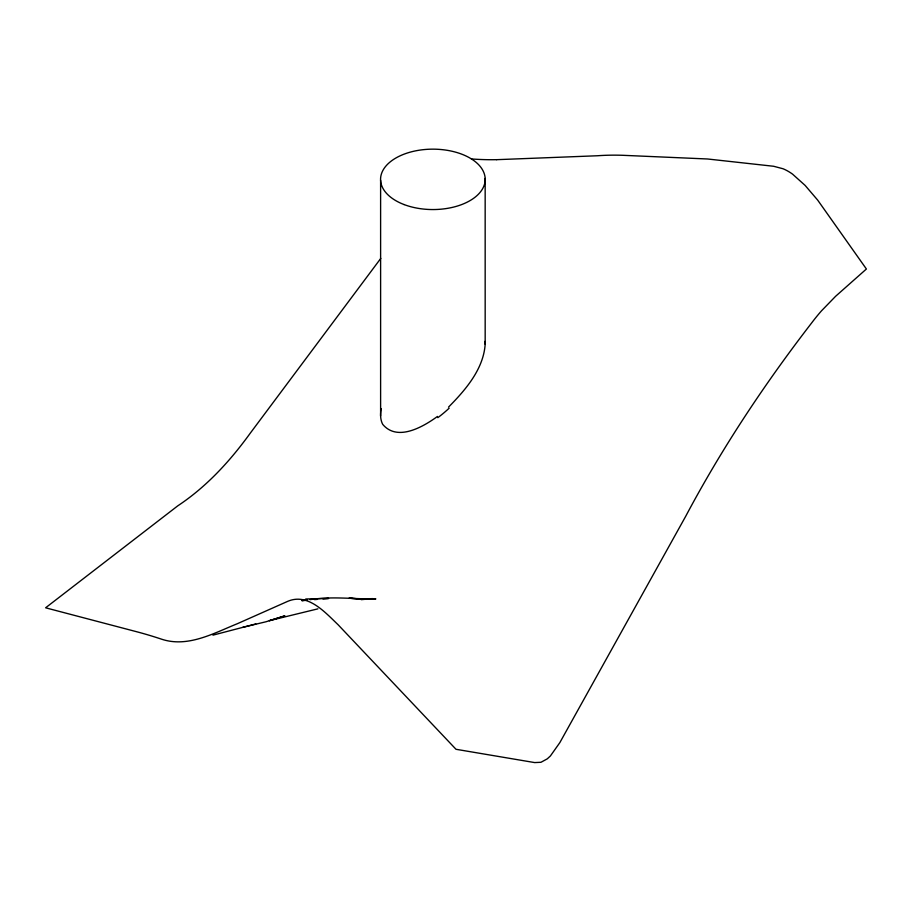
<?xml version="1.0" encoding="UTF-8"?>
<svg xmlns="http://www.w3.org/2000/svg" width="912" height="912" viewBox="0 0 912 912"><rect width="100%" height="100%" fill="white"/><g stroke="black" fill="none" stroke-linecap="round" stroke-linejoin="round"><path stroke-width="1.37" d="M485.161 178.444L485.173 344.291C483.428 369.371 465.405 390.017 448.533 407.117M381.262 408.587L380.794 411.38A42.875 24.613 -46.6 0 0 382.721 424.365C397.301 441.807 422.883 427.055 437.464 416.442M380.794 258.37L250.173 433.303C230.018 461.141 206.591 486.734 177.772 505.841L45.6 607.802L136.606 631.72A632.495 365.176 60 0 1 161.789 639.255C187.872 647.816 213.704 633.259 237.337 623.717L287.69 601.35C307.823 592.675 324.946 612.203 338.056 624.697L456 749.288L534.66 762.58L540.964 762.284L547.257 758.864L550.403 755.968L559.843 742.619L685.756 516.192C721.928 448.145 764.598 383.895 811.657 322.928A131.271 75.787 -60 0 1 821.45 310.878L835.62 296.286L866.4 269.006L817.699 200.138L805.114 185.41L792.517 174.101A51.482 29.72 60 0 0 783.077 168.766L773.638 166.269L707.541 158.984L622.554 155.291A556.833 321.491 60 0 0 597.371 155.758L496.641 159.68M212.929 635.151L255.805 623.956M242.82 627.308L266.008 621.767L284.897 615.839L269.348 620.684L317.912 608.84M361.232 599.651L372.723 598.637L360.069 598.876L375.869 598.91C353.924 599.241 331.831 596.06 310.023 599.663M307.298 599.993L301.849 600.655L307.469 600.199M314.515 599.617L317.33 599.389M322.951 598.922L328.582 598.466L305.714 598.99M484.922 341.407L485.173 344.291M380.612 180.268L380.612 415.952M496.641 159.668A587.248 339.047 60 0 1 471.47 158.95M449.149 408.188A91.531 58.106 -53 0 1 437.828 417.662M352.135 598.409L348.977 598.226L366.362 599.332L352.135 598.409M404.084 204.562A52.292 30.187 0 0 0 485.093 181.157A52.292 30.187 0 0 0 409.488 152.35A52.292 30.187 0 0 0 404.084 204.562"/></g></svg>
